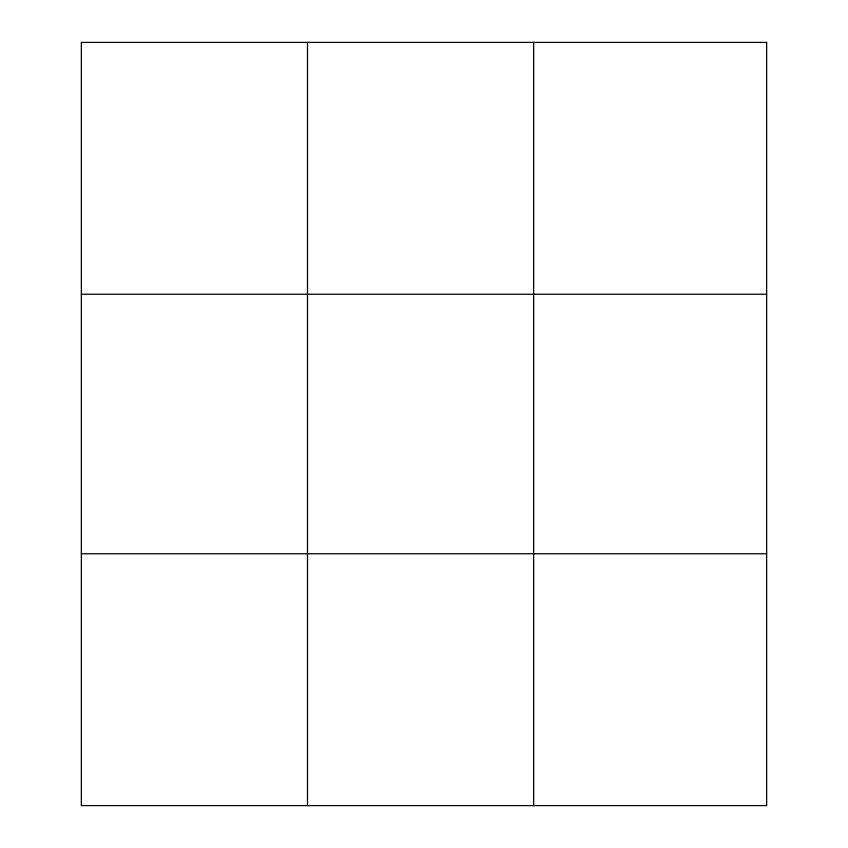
<?xml version="1.0" encoding="UTF-8"?>
<svg xmlns="http://www.w3.org/2000/svg" width="848" height="848" viewBox="0 0 848 848"><rect width="100%" height="100%" fill="white"/><g stroke="black" fill="none" stroke-linecap="round" stroke-linejoin="round"><path stroke-width="1.27" d="M307.495 805.6L307.495 42.4M533.646 805.6L533.646 42.4M81.355 294.256L766.645 294.256M81.355 553.744L766.645 553.744M766.645 42.4L766.645 805.6L81.355 805.6L81.355 42.4L766.645 42.4"/></g></svg>
